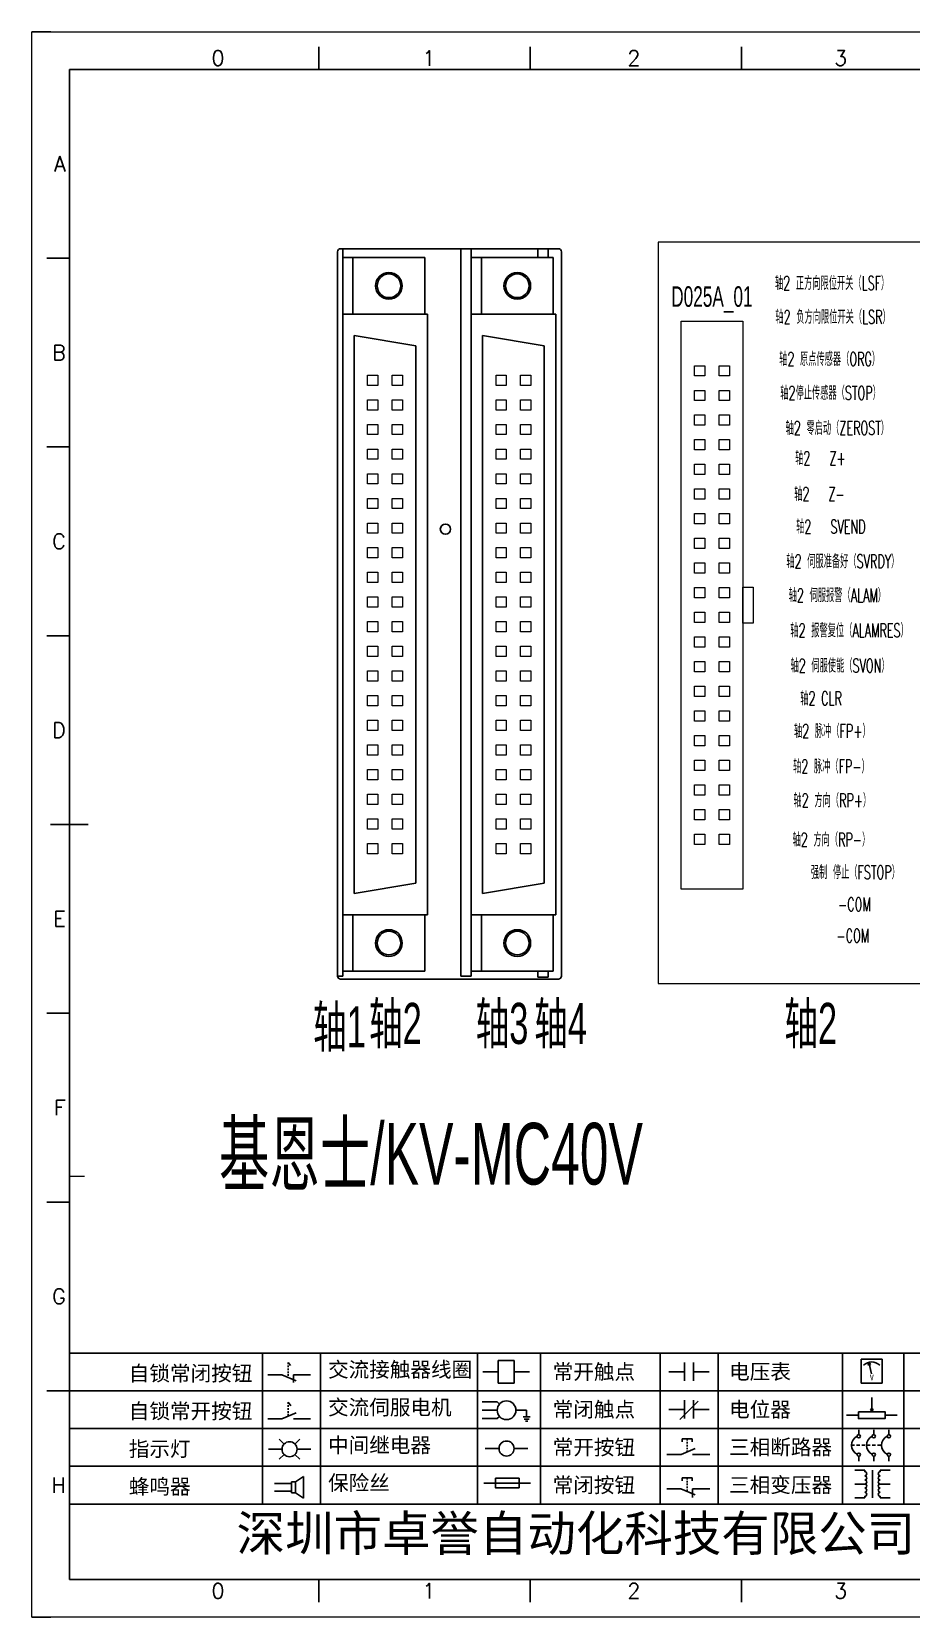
# Model space of a CAD drawing. Header units: millimetres. Extents: x 15130 to 37766, y 5931 to 11073.
# Drawn here: x 23709.2 to 23837.6, y 10083.5 to 10315 of the extents above; entities that cross this region are included whole.
import ezdxf
from ezdxf.enums import TextEntityAlignment as Align

# ---------------------------------------------------------------- set-up
doc = ezdxf.new("R2010")
doc.units = ezdxf.units.MM
doc.layers.add('1', color=3, linetype='Continuous', lineweight=20)
doc.layers.add('Dimension', color=3, linetype='Continuous', lineweight=13)
doc.layers.add('AE_BOR', color=1, linetype='Continuous')
doc.layers.add('Z_OM_GAIKEI', color=7, linetype='Continuous')
doc.styles.get("Standard").update_dxf_attribs({"font": ''})
doc.styles.add('WD', font='romans.shx', dxfattribs={"bigfont": 'gbcbig.shx'})
doc.styles.add('样式 8', font='arial.ttf')
doc.styles.add('汉字', font='')
doc.styles.get('Standard').set_extended_font_data('SimSun')
doc.styles.get('汉字').set_extended_font_data('新宋体')

# ---------------------------------------------------------------- blocks, each defined once
blk = doc.blocks.new('*U8')
at = {"linetype": 'ByBlock'}
for p, q in [((-1909.23, -780.45), (-1909.23, -780.67)), ((-1909.23, -780.45), (-1908.92, -780.84)), ((-1909.23, -780.84), (-1909.23, -781.05)), ((-1911.92, -782.07), (-1910.06, -782.07)), ((-1910.06, -782.07), (-1908.18, -782.88)), ((-1909.23, -781.23), (-1909.23, -781.44)), ((-1909.23, -781.61), (-1909.23, -781.83)), ((-1909.23, -782), (-1909.23, -782.21)), ((-1909.23, -782.38), (-1909.23, -782.43)), ((-1908.52, -783.07), (-1908.52, -782.07)), ((-1906.25, -782.07), (-1908.52, -782.07))]:
    blk.add_line(p, q, dxfattribs=at)
blk = doc.blocks.new('*U11')
at = {"linetype": 'ByBlock'}
for p, q in [((-1908.88, -791.17), (-1909.23, -790.71)), ((-1909.23, -790.71), (-1909.23, -790.92)), ((-1909.23, -791.09), (-1909.23, -791.31)), ((-1909.23, -791.48), (-1909.23, -791.69)), ((-1911.92, -792.89), (-1910.06, -792.89)), ((-1910.06, -792.89), (-1908.18, -792.08)), ((-1909.23, -791.86), (-1909.23, -792.08)), ((-1909.23, -792.25), (-1909.23, -792.47)), ((-1906.25, -792.89), (-1908.52, -792.89))]:
    blk.add_line(p, q, dxfattribs=at)
blk = doc.blocks.new('蜂鸣器')
at = {"linetype": 'ByBlock'}
for p, q in [((-1907.17, -795.53), (-1908.25, -796.26)), ((-1907.17, -795.53), (-1907.17, -798.41)), ((-1908.8, -796.48), (-1911.01, -796.48)), ((-1908.8, -797.46), (-1911.01, -797.46)), ((-1908.25, -796.26), (-1908.8, -796.26)), ((-1908.8, -797.68), (-1908.8, -796.26)), ((-1908.25, -797.68), (-1908.8, -797.68)), ((-1908.25, -797.68), (-1908.25, -796.26)), ((-1907.17, -798.41), (-1908.25, -797.68))]:
    blk.add_line(p, q, dxfattribs=at)
blk = doc.blocks.new('指示灯')
at = {"linetype": 'ByBlock'}
for p, q in [((-1854.25, -776.92), (-1856.06, -776.92)), ((-1854.62, -775.59), (-1853.97, -776.23)), ((-1851.9, -775.59), (-1852.54, -776.23)), ((-1852.26, -776.92), (-1850.45, -776.92)), ((-1854.62, -778.25), (-1853.97, -777.61)), ((-1851.9, -778.25), (-1852.54, -777.61))]:
    blk.add_line(p, q, dxfattribs=at)
blk.add_circle((-1853.26, -776.92), 0.992, dxfattribs=at)
blk = doc.blocks.new('交流接触器线圈')
at = {"linetype": 'ByBlock'}
for p, q in [((-1880.82, -781.77), (-1882.87, -781.77)), ((-1878.72, -781.77), (-1876.67, -781.77))]:
    blk.add_line(p, q, dxfattribs=at)
blk.add_lwpolyline([(-1880.82, -780.28), (-1878.72, -780.28), (-1878.72, -783.26), (-1880.82, -783.26)], close=True, dxfattribs=at)
blk = doc.blocks.new('交流伺服电机')
at = {"linetype": 'ByBlock'}
for p, q in [((-1880.97, -785.75), (-1882.94, -785.75)), ((-1880.97, -786.85), (-1882.94, -786.85)), ((-1880.97, -785.75), (-1880.65, -786.03)), ((-1878.49, -786.85), (-1877.07, -786.85)), ((-1877.07, -786.85), (-1877.07, -787.72)), ((-1880.97, -787.94), (-1882.94, -787.94)), ((-1880.97, -787.94), (-1880.65, -787.67)), ((-1877.54, -787.72), (-1876.59, -787.72)), ((-1877.38, -788.01), (-1876.75, -788.01)), ((-1877.23, -788.29), (-1876.9, -788.29))]:
    blk.add_line(p, q, dxfattribs=at)
blk.add_circle((-1879.73, -786.85), 1.24, dxfattribs=at)
blk = doc.blocks.new('中间继电器')
at = {"linetype": 'ByBlock'}
for p, q in [((-1880.72, -791.92), (-1882.54, -791.92)), ((-1878.74, -791.92), (-1876.92, -791.92))]:
    blk.add_line(p, q, dxfattribs=at)
blk.add_circle((-1879.73, -791.92), 0.992, dxfattribs=at)
blk = doc.blocks.new('保险丝')
at = {"linetype": 'ByBlock'}
blk.add_line((-1882.72, -796.49), (-1876.55, -796.49), dxfattribs=at)
blk.add_lwpolyline([(-1881.2, -795.86), (-1878.06, -795.86), (-1878.06, -797.12), (-1881.2, -797.12)], close=True, dxfattribs=at)
blk = doc.blocks.new('常开按钮')
at = {"linetype": 'ByBlock'}
for p, q in [((-1910.06, -787.73), (-1908.18, -786.93)), ((-1909.9, -785.68), (-1908.56, -785.68)), ((-1909.9, -785.68), (-1909.9, -786.07)), ((-1909.23, -785.68), (-1909.23, -785.89)), ((-1909.23, -786.06), (-1909.23, -786.28)), ((-1909.23, -786.45), (-1909.23, -786.67)), ((-1909.23, -786.84), (-1909.23, -787.05)), ((-1909.23, -787.22), (-1909.23, -787.38)), ((-1908.56, -785.68), (-1908.56, -786.07)), ((-1911.92, -787.73), (-1910.06, -787.73)), ((-1906.25, -787.73), (-1908.52, -787.73))]:
    blk.add_line(p, q, dxfattribs=at)
blk = doc.blocks.new('常开触点')
at = {"linetype": 'ByBlock'}
for p, q in [((-1853.82, -782.99), (-1853.82, -780.56)), ((-1852.6, -782.99), (-1852.6, -780.56)), ((-1853.82, -781.77), (-1855.88, -781.77)), ((-1852.6, -781.77), (-1850.55, -781.77))]:
    blk.add_line(p, q, dxfattribs=at)
blk = doc.blocks.new('常闭触点')
at = {"linetype": 'ByBlock'}
for p, q in [((-1853.82, -786.77), (-1855.88, -786.77)), ((-1852.01, -785.66), (-1854.43, -788.1)), ((-1853.82, -787.99), (-1853.82, -785.56)), ((-1852.6, -787.99), (-1852.6, -785.56)), ((-1852.6, -786.77), (-1850.55, -786.77))]:
    blk.add_line(p, q, dxfattribs=at)
blk = doc.blocks.new('常闭按钮')
at = {"linetype": 'ByBlock'}
for p, q in [((-1854.11, -790.83), (-1852.77, -790.83)), ((-1854.11, -790.83), (-1854.11, -791.22)), ((-1853.44, -790.83), (-1853.44, -791.04)), ((-1853.44, -791.21), (-1853.44, -791.43)), ((-1853.44, -791.6), (-1853.44, -791.82)), ((-1852.77, -790.83), (-1852.77, -791.22)), ((-1856.13, -792.28), (-1854.28, -792.28)), ((-1854.28, -792.28), (-1852.4, -793.09)), ((-1853.44, -791.99), (-1853.44, -792.2)), ((-1853.44, -792.37), (-1853.44, -792.53)), ((-1850.47, -792.28), (-1852.73, -792.28)), ((-1852.73, -792.28), (-1852.73, -793.43))]:
    blk.add_line(p, q, dxfattribs=at)
blk = doc.blocks.new('电压表')
at = {"linetype": 'ByBlock'}
for p, q in [((-1814.84, -780.75), (-1814.91, -781.13)), ((-1814.6, -781.05), (-1814.91, -781.13)), ((-1814.84, -780.75), (-1814.46, -782.26)), ((-1814.84, -780.75), (-1814.6, -781.05))]:
    blk.add_line(p, q, dxfattribs=at)
blk.add_lwpolyline([(-1815.84, -780.34), (-1813.07, -780.34), (-1813.07, -783.49), (-1815.84, -783.49)], close=True, dxfattribs=at)
blk.add_arc((-1814.46, -782.26), 1.56, 46.8313, 133.1687, dxfattribs=at)
at = {"linetype": 'ByBlock', "insert": (-1814.7, -782.39), "char_height": 0.75, "width": 0.6768, "attachment_point": 1}
blk.add_mtext('V', dxfattribs=at)
blk = doc.blocks.new('电位器')
at = {"linetype": 'ByBlock'}
for p, q in [((-1814.45, -787.3), (-1814.45, -785.39)), ((-1814.45, -787.3), (-1814.62, -786.96)), ((-1814.62, -786.96), (-1814.27, -786.96)), ((-1814.45, -787.3), (-1814.27, -786.96)), ((-1816.21, -787.75), (-1817.79, -787.75)), ((-1812.68, -787.75), (-1811.1, -787.75))]:
    blk.add_line(p, q, dxfattribs=at)
blk.add_lwpolyline([(-1816.21, -787.3), (-1812.68, -787.3), (-1812.68, -788.2), (-1816.21, -788.2)], close=True, dxfattribs=at)
blk = doc.blocks.new('三相断路器')
at = {"linetype": 'ByBlock'}
for p, q in [((-1816.17, -790.33), (-1816.17, -789.7)), ((-1814.17, -790.33), (-1814.17, -789.7)), ((-1812.18, -790.33), (-1812.18, -789.7)), ((-1817.14, -791.74), (-1816.72, -791.74)), ((-1816.45, -791.74), (-1816.03, -791.74)), ((-1816.17, -793.19), (-1816.17, -793.83)), ((-1815.76, -791.74), (-1815.34, -791.74)), ((-1815.07, -791.74), (-1814.65, -791.74)), ((-1814.38, -791.74), (-1813.96, -791.74)), ((-1814.17, -793.19), (-1814.17, -793.83)), ((-1813.69, -791.74), (-1813.27, -791.74)), ((-1812.18, -793.19), (-1812.18, -793.83))]:
    blk.add_line(p, q, dxfattribs=at)
for centre in [(-1816.17, -790.55), (-1814.17, -790.55), (-1812.18, -790.55), (-1816.17, -792.98), (-1814.17, -792.98), (-1812.18, -792.98)]:
    blk.add_circle(centre, 0.219, dxfattribs=at)
for centre in [(-1815.81, -791.74), (-1813.82, -791.74), (-1811.83, -791.74)]:
    blk.add_arc(centre, 1.32, 115.5791, 244.4209, dxfattribs=at)
blk = doc.blocks.new('三相变压器')
at = {"linetype": 'ByBlock'}
for p, q in [((-1816.69, -795.03), (-1815.37, -795.03)), ((-1815.37, -795.03), (-1815.37, -795.24)), ((-1814.34, -798.7), (-1814.34, -795.04)), ((-1812, -795.03), (-1813.32, -795.03)), ((-1813.32, -795.03), (-1813.32, -795.24)), ((-1816.69, -796.87), (-1815.37, -796.87)), ((-1812, -796.87), (-1813.32, -796.87)), ((-1816.69, -798.71), (-1815.37, -798.71)), ((-1815.37, -798.71), (-1815.37, -798.5)), ((-1813.32, -798.71), (-1813.32, -798.5)), ((-1812, -798.71), (-1813.32, -798.71))]:
    blk.add_line(p, q, dxfattribs=at)
for centre, start, end in [((-1815.37, -795.51), 270, 90), ((-1815.37, -796.06), 270, 90), ((-1813.32, -795.51), 90, 270), ((-1813.32, -796.06), 90, 270), ((-1815.37, -796.6), 270, 90), ((-1815.37, -797.14), 270, 90), ((-1815.37, -797.68), 270, 90), ((-1815.37, -798.23), 270, 90), ((-1813.32, -796.6), 90, 270), ((-1813.32, -797.14), 90, 270), ((-1813.32, -797.68), 90, 270), ((-1813.32, -798.23), 90, 270)]:
    blk.add_arc(centre, 0.271, start, end, dxfattribs=at)
blk = doc.blocks.new('电控横A4')
for p, q in [((292, -5), (5, -5)), ((5, -5), (5, -205)), ((10.03, -205), (289.53, -205))]:
    blk.add_line(p, q)
at = {"lineweight": 9, "ltscale": 0.1}
for p, q in [((5, -151.57), (7, -151.57)), ((101.34, -205), (130.8, -205))]:
    blk.add_line(p, q, dxfattribs=at)
at = {"linetype": 'ByBlock'}
for p, q in [((292, -175), (5, -175)), ((292, -180), (5, -180)), ((292, -185), (5, -185)), ((292, -190), (5, -190)), ((292, -195), (5, -195))]:
    blk.add_line(p, q, dxfattribs=at)
at = {"color": 0, "lineweight": -2}
for p, q in [((30.58, -175), (30.58, -195)), ((38.26, -175), (38.26, -195)), ((59.05, -175), (59.05, -195)), ((67.4, -175), (67.4, -195)), ((83.26, -175), (83.26, -195)), ((90.91, -175), (90.91, -195)), ((107.4, -175), (107.4, -195)), ((115.5, -175), (115.5, -195))]:
    blk.add_line(p, q, dxfattribs=at)
at = {"color": 0, "ltscale": 2}
blk.add_line((101.34, -205), (5, -205), dxfattribs=at)
at = {"layer": 'AE_BOR', "lineweight": 30}
for p, q in [((2.53, 0), (0, 0)), ((0, -210), (2.53, -210))]:
    blk.add_line(p, q, dxfattribs=at)
at = {"layer": 'AE_BOR', "color": 1, "lineweight": 15}
for p, q in [((0, 0), (297, 0)), ((0, -210), (0, 0)), ((297, -210), (0, -210))]:
    blk.add_line(p, q, dxfattribs=at)
at = {"layer": 'AE_BOR'}
for p, q in [((38.03, -5), (38.03, -2)), ((66.03, -5), (66.03, -2)), ((94.03, -5), (94.03, -2)), ((5, -30), (2, -30)), ((5, -55), (2, -55)), ((5, -80), (2, -80)), ((5, -130), (2, -130)), ((5, -155), (2, -155)), ((5, -180), (2, -180)), ((38.03, -205), (38.03, -208)), ((66.03, -205), (66.03, -208)), ((94.03, -205), (94.03, -208))]:
    blk.add_line(p, q, dxfattribs=at)
at = {"layer": 'AE_BOR', "color": 2, "lineweight": 30}
blk.add_line((2.5, -105), (7.5, -105), dxfattribs=at)
at = {"linetype": 'ByBlock'}
for name, p in [('*U8', (1943.19, 604.18)), ('交流接触器线圈', (1942.62, 604.27)), ('常开触点', (1940.27, 604.3)), ('电压表', (1925.71, 604.52)), ('*U11', (1943.19, 609.18)), ('交流伺服电机', (1942.62, 604.27)), ('常闭触点', (1940.27, 604.3)), ('电位器', (1925.71, 604.52)), ('指示灯', (1887.41, 589.18)), ('中间继电器', (1942.62, 604.27)), ('常开按钮', (1996.06, 599.3)), ('三相断路器', (1925.71, 604.52)), ('三相变压器', (1925.71, 604.52)), ('蜂鸣器', (1943.19, 604.18)), ('保险丝', (1942.62, 604.27)), ('常闭按钮', (1940.27, 599.3))]:
    blk.add_blockref(name, p, dxfattribs=at)
at = {"char_height": 2, "attachment_point": 1, "style": '汉字'}
for s, insert in [('{\\fKaiTi_GB2312|b0|i0|c134|p49;自锁常闭按钮}', (12.86, -176.69)), ('{\\fKaiTi_GB2312|b0|i0|c134|p49;交流接触器线圈}', (39.25, -176.19)), ('{\\fKaiTi_GB2312|b0|i0|c134|p49;常开触点}', (69.01, -176.48)), ('{\\fKaiTi_GB2312|b0|i0|c134|p49;电压表}', (92.37, -176.47)), ('{\\fKaiTi_GB2312|b0|i0|c134|p49;自锁常开按钮}', (12.86, -181.69)), ('{\\fKaiTi_GB2312|b0|i0|c134|p49;交流伺服电机}', (39.25, -181.19)), ('{\\fKaiTi_GB2312|b0|i0|c134|p49;常闭触点}', (69.01, -181.48)), ('{\\fKaiTi_GB2312|b0|i0|c134|p49;电位器}', (92.37, -181.47)), ('{\\fKaiTi_GB2312|b0|i0|c134|p49;指示灯}', (12.86, -186.69)), ('{\\fKaiTi_GB2312|b0|i0|c134|p49;中间继电器}', (39.25, -186.19)), ('{\\fKaiTi_GB2312|b0|i0|c134|p49;常开按钮}', (69.01, -186.48)), ('{\\fKaiTi_GB2312|b0|i0|c134|p49;三相断路器}', (92.37, -186.47)), ('{\\fKaiTi_GB2312|b0|i0|c134|p49;保险丝}', (39.25, -191.19)), ('{\\fKaiTi_GB2312|b0|i0|c134|p49;蜂鸣器}', (12.86, -191.69)), ('{\\fKaiTi_GB2312|b0|i0|c134|p49;常闭按钮}', (69.01, -191.48)), ('{\\fKaiTi_GB2312|b0|i0|c134|p49;三相变压器}', (92.37, -191.47))]:
    blk.add_mtext(s, dxfattribs=dict(at, insert=insert))
at = {"color": 0, "lineweight": -2, "insert": (27.14, -196.53), "char_height": 4.7064, "width": 96.1138, "attachment_point": 1}
blk.add_mtext('深圳市卓誉自动化科技有限公司', dxfattribs=at)
at = {"layer": 'AE_BOR', "style": 'WD'}
for s, p in [('0', (24.67, -4.5)), ('1', (52.6, -4.5)), ('2', (79.75, -4.5)), ('3', (107.15, -4.5)), ('0', (24.67, -207.5)), ('1', (52.6, -207.5)), ('2', (79.75, -207.5)), ('3', (107.15, -207.5))]:
    blk.add_text(s, height=2, dxfattribs=at).set_placement(p, align=Align.CENTER)
for s, p in [('A', (4.5, -17.5)), ('B', (4.5, -42.5)), ('C', (4.5, -67.5)), ('D', (4.5, -92.5)), ('E', (4.5, -117.5)), ('F', (4.5, -142.5)), ('G', (4.5, -167.5)), ('H', (4.5, -192.5))]:
    blk.add_text(s, height=2, dxfattribs=at).set_placement(p, align=Align.MIDDLE_RIGHT)

msp = doc.modelspace()

# ---------------------------------------------------------------- linework, layer by layer
at = {"lineweight": 0}
for points in [[(23804.005, 10189.809), (23804.005, 10272.759), (23813.005, 10272.759), (23813.005, 10189.809)], [(23807.455, 10264.734), (23805.955, 10264.734), (23805.955, 10266.234), (23807.455, 10266.234)], [(23811.055, 10264.734), (23809.555, 10264.734), (23809.555, 10266.234), (23811.055, 10266.234)], [(23758.208, 10264.863), (23759.708, 10264.863), (23759.708, 10263.363), (23758.208, 10263.363)], [(23761.808, 10264.863), (23763.308, 10264.863), (23763.308, 10263.363), (23761.808, 10263.363)], [(23776.958, 10264.863), (23778.458, 10264.863), (23778.458, 10263.363), (23776.958, 10263.363)], [(23780.558, 10264.863), (23782.058, 10264.863), (23782.058, 10263.363), (23780.558, 10263.363)], [(23758.208, 10261.263), (23759.708, 10261.263), (23759.708, 10259.763), (23758.208, 10259.763)], [(23761.808, 10261.263), (23763.308, 10261.263), (23763.308, 10259.763), (23761.808, 10259.763)], [(23776.958, 10261.263), (23778.458, 10261.263), (23778.458, 10259.763), (23776.958, 10259.763)], [(23780.558, 10261.263), (23782.058, 10261.263), (23782.058, 10259.763), (23780.558, 10259.763)], [(23807.455, 10261.134), (23805.955, 10261.134), (23805.955, 10262.634), (23807.455, 10262.634)], [(23811.055, 10261.134), (23809.555, 10261.134), (23809.555, 10262.634), (23811.055, 10262.634)], [(23807.455, 10257.534), (23805.955, 10257.534), (23805.955, 10259.034), (23807.455, 10259.034)], [(23811.055, 10257.534), (23809.555, 10257.534), (23809.555, 10259.034), (23811.055, 10259.034)], [(23758.208, 10257.663), (23759.708, 10257.663), (23759.708, 10256.163), (23758.208, 10256.163)], [(23761.808, 10257.663), (23763.308, 10257.663), (23763.308, 10256.163), (23761.808, 10256.163)], [(23776.958, 10257.663), (23778.458, 10257.663), (23778.458, 10256.163), (23776.958, 10256.163)], [(23780.558, 10257.663), (23782.058, 10257.663), (23782.058, 10256.163), (23780.558, 10256.163)], [(23807.455, 10253.934), (23805.955, 10253.934), (23805.955, 10255.434), (23807.455, 10255.434)], [(23811.055, 10253.934), (23809.555, 10253.934), (23809.555, 10255.434), (23811.055, 10255.434)], [(23758.208, 10254.063), (23759.708, 10254.063), (23759.708, 10252.563), (23758.208, 10252.563)], [(23761.808, 10254.063), (23763.308, 10254.063), (23763.308, 10252.563), (23761.808, 10252.563)], [(23776.958, 10254.063), (23778.458, 10254.063), (23778.458, 10252.563), (23776.958, 10252.563)], [(23780.558, 10254.063), (23782.058, 10254.063), (23782.058, 10252.563), (23780.558, 10252.563)], [(23758.208, 10250.463), (23759.708, 10250.463), (23759.708, 10248.963), (23758.208, 10248.963)], [(23761.808, 10250.463), (23763.308, 10250.463), (23763.308, 10248.963), (23761.808, 10248.963)], [(23776.958, 10250.463), (23778.458, 10250.463), (23778.458, 10248.963), (23776.958, 10248.963)], [(23780.558, 10250.463), (23782.058, 10250.463), (23782.058, 10248.963), (23780.558, 10248.963)], [(23807.455, 10250.334), (23805.955, 10250.334), (23805.955, 10251.834), (23807.455, 10251.834)], [(23811.055, 10250.334), (23809.555, 10250.334), (23809.555, 10251.834), (23811.055, 10251.834)], [(23807.455, 10246.734), (23805.955, 10246.734), (23805.955, 10248.234), (23807.455, 10248.234)], [(23811.055, 10246.734), (23809.555, 10246.734), (23809.555, 10248.234), (23811.055, 10248.234)], [(23758.208, 10246.863), (23759.708, 10246.863), (23759.708, 10245.363), (23758.208, 10245.363)], [(23761.808, 10246.863), (23763.308, 10246.863), (23763.308, 10245.363), (23761.808, 10245.363)], [(23776.958, 10246.863), (23778.458, 10246.863), (23778.458, 10245.363), (23776.958, 10245.363)], [(23780.558, 10246.863), (23782.058, 10246.863), (23782.058, 10245.363), (23780.558, 10245.363)], [(23758.208, 10243.263), (23759.708, 10243.263), (23759.708, 10241.763), (23758.208, 10241.763)], [(23761.808, 10243.263), (23763.308, 10243.263), (23763.308, 10241.763), (23761.808, 10241.763)], [(23776.958, 10243.263), (23778.458, 10243.263), (23778.458, 10241.763), (23776.958, 10241.763)], [(23780.558, 10243.263), (23782.058, 10243.263), (23782.058, 10241.763), (23780.558, 10241.763)], [(23807.455, 10243.134), (23805.955, 10243.134), (23805.955, 10244.634), (23807.455, 10244.634)], [(23811.055, 10243.134), (23809.555, 10243.134), (23809.555, 10244.634), (23811.055, 10244.634)], [(23807.455, 10239.534), (23805.955, 10239.534), (23805.955, 10241.034), (23807.455, 10241.034)], [(23811.055, 10239.534), (23809.555, 10239.534), (23809.555, 10241.034), (23811.055, 10241.034)], [(23758.208, 10239.663), (23759.708, 10239.663), (23759.708, 10238.163), (23758.208, 10238.163)], [(23761.808, 10239.663), (23763.308, 10239.663), (23763.308, 10238.163), (23761.808, 10238.163)], [(23776.958, 10239.663), (23778.458, 10239.663), (23778.458, 10238.163), (23776.958, 10238.163)], [(23780.558, 10239.663), (23782.058, 10239.663), (23782.058, 10238.163), (23780.558, 10238.163)], [(23758.208, 10236.063), (23759.708, 10236.063), (23759.708, 10234.563), (23758.208, 10234.563)], [(23761.808, 10236.063), (23763.308, 10236.063), (23763.308, 10234.563), (23761.808, 10234.563)], [(23776.958, 10236.063), (23778.458, 10236.063), (23778.458, 10234.563), (23776.958, 10234.563)], [(23780.558, 10236.063), (23782.058, 10236.063), (23782.058, 10234.563), (23780.558, 10234.563)], [(23807.455, 10235.934), (23805.955, 10235.934), (23805.955, 10237.434), (23807.455, 10237.434)], [(23811.055, 10235.934), (23809.555, 10235.934), (23809.555, 10237.434), (23811.055, 10237.434)], [(23807.455, 10232.334), (23805.955, 10232.334), (23805.955, 10233.834), (23807.455, 10233.834)], [(23811.055, 10232.334), (23809.555, 10232.334), (23809.555, 10233.834), (23811.055, 10233.834)], [(23814.505, 10228.659), (23813.005, 10228.659), (23813.005, 10233.909), (23814.505, 10233.909)], [(23758.208, 10232.463), (23759.708, 10232.463), (23759.708, 10230.963), (23758.208, 10230.963)], [(23761.808, 10232.463), (23763.308, 10232.463), (23763.308, 10230.963), (23761.808, 10230.963)], [(23776.958, 10232.463), (23778.458, 10232.463), (23778.458, 10230.963), (23776.958, 10230.963)], [(23780.558, 10232.463), (23782.058, 10232.463), (23782.058, 10230.963), (23780.558, 10230.963)], [(23758.208, 10228.863), (23759.708, 10228.863), (23759.708, 10227.363), (23758.208, 10227.363)], [(23761.808, 10228.863), (23763.308, 10228.863), (23763.308, 10227.363), (23761.808, 10227.363)], [(23776.958, 10228.863), (23778.458, 10228.863), (23778.458, 10227.363), (23776.958, 10227.363)], [(23780.558, 10228.863), (23782.058, 10228.863), (23782.058, 10227.363), (23780.558, 10227.363)], [(23807.455, 10228.734), (23805.955, 10228.734), (23805.955, 10230.234), (23807.455, 10230.234)], [(23811.055, 10228.734), (23809.555, 10228.734), (23809.555, 10230.234), (23811.055, 10230.234)], [(23807.455, 10225.134), (23805.955, 10225.134), (23805.955, 10226.634), (23807.455, 10226.634)], [(23811.055, 10225.134), (23809.555, 10225.134), (23809.555, 10226.634), (23811.055, 10226.634)], [(23758.208, 10225.263), (23759.708, 10225.263), (23759.708, 10223.763), (23758.208, 10223.763)], [(23761.808, 10225.263), (23763.308, 10225.263), (23763.308, 10223.763), (23761.808, 10223.763)], [(23776.958, 10225.263), (23778.458, 10225.263), (23778.458, 10223.763), (23776.958, 10223.763)], [(23780.558, 10225.263), (23782.058, 10225.263), (23782.058, 10223.763), (23780.558, 10223.763)], [(23807.455, 10221.534), (23805.955, 10221.534), (23805.955, 10223.034), (23807.455, 10223.034)], [(23811.055, 10221.534), (23809.555, 10221.534), (23809.555, 10223.034), (23811.055, 10223.034)], [(23758.208, 10221.663), (23759.708, 10221.663), (23759.708, 10220.163), (23758.208, 10220.163)], [(23761.808, 10221.663), (23763.308, 10221.663), (23763.308, 10220.163), (23761.808, 10220.163)], [(23776.958, 10221.663), (23778.458, 10221.663), (23778.458, 10220.163), (23776.958, 10220.163)], [(23780.558, 10221.663), (23782.058, 10221.663), (23782.058, 10220.163), (23780.558, 10220.163)], [(23758.208, 10218.063), (23759.708, 10218.063), (23759.708, 10216.563), (23758.208, 10216.563)], [(23761.808, 10218.063), (23763.308, 10218.063), (23763.308, 10216.563), (23761.808, 10216.563)], [(23776.958, 10218.063), (23778.458, 10218.063), (23778.458, 10216.563), (23776.958, 10216.563)], [(23780.558, 10218.063), (23782.058, 10218.063), (23782.058, 10216.563), (23780.558, 10216.563)], [(23807.455, 10217.934), (23805.955, 10217.934), (23805.955, 10219.434), (23807.455, 10219.434)], [(23811.055, 10217.934), (23809.555, 10217.934), (23809.555, 10219.434), (23811.055, 10219.434)], [(23807.455, 10214.334), (23805.955, 10214.334), (23805.955, 10215.834), (23807.455, 10215.834)], [(23811.055, 10214.334), (23809.555, 10214.334), (23809.555, 10215.834), (23811.055, 10215.834)], [(23758.208, 10214.463), (23759.708, 10214.463), (23759.708, 10212.963), (23758.208, 10212.963)], [(23761.808, 10214.463), (23763.308, 10214.463), (23763.308, 10212.963), (23761.808, 10212.963)], [(23776.958, 10214.463), (23778.458, 10214.463), (23778.458, 10212.963), (23776.958, 10212.963)], [(23780.558, 10214.463), (23782.058, 10214.463), (23782.058, 10212.963), (23780.558, 10212.963)], [(23758.208, 10210.863), (23759.708, 10210.863), (23759.708, 10209.363), (23758.208, 10209.363)], [(23761.808, 10210.863), (23763.308, 10210.863), (23763.308, 10209.363), (23761.808, 10209.363)], [(23776.958, 10210.863), (23778.458, 10210.863), (23778.458, 10209.363), (23776.958, 10209.363)], [(23780.558, 10210.863), (23782.058, 10210.863), (23782.058, 10209.363), (23780.558, 10209.363)], [(23807.455, 10210.734), (23805.955, 10210.734), (23805.955, 10212.234), (23807.455, 10212.234)], [(23811.055, 10210.734), (23809.555, 10210.734), (23809.555, 10212.234), (23811.055, 10212.234)], [(23807.455, 10207.134), (23805.955, 10207.134), (23805.955, 10208.634), (23807.455, 10208.634)], [(23811.055, 10207.134), (23809.555, 10207.134), (23809.555, 10208.634), (23811.055, 10208.634)], [(23758.208, 10207.263), (23759.708, 10207.263), (23759.708, 10205.763), (23758.208, 10205.763)], [(23761.808, 10207.263), (23763.308, 10207.263), (23763.308, 10205.763), (23761.808, 10205.763)], [(23776.958, 10207.263), (23778.458, 10207.263), (23778.458, 10205.763), (23776.958, 10205.763)], [(23780.558, 10207.263), (23782.058, 10207.263), (23782.058, 10205.763), (23780.558, 10205.763)], [(23758.208, 10203.663), (23759.708, 10203.663), (23759.708, 10202.163), (23758.208, 10202.163)], [(23761.808, 10203.663), (23763.308, 10203.663), (23763.308, 10202.163), (23761.808, 10202.163)], [(23776.958, 10203.663), (23778.458, 10203.663), (23778.458, 10202.163), (23776.958, 10202.163)], [(23780.558, 10203.663), (23782.058, 10203.663), (23782.058, 10202.163), (23780.558, 10202.163)], [(23807.455, 10203.534), (23805.955, 10203.534), (23805.955, 10205.034), (23807.455, 10205.034)], [(23811.055, 10203.534), (23809.555, 10203.534), (23809.555, 10205.034), (23811.055, 10205.034)], [(23807.455, 10199.934), (23805.955, 10199.934), (23805.955, 10201.434), (23807.455, 10201.434)], [(23811.055, 10199.934), (23809.555, 10199.934), (23809.555, 10201.434), (23811.055, 10201.434)], [(23758.208, 10200.063), (23759.708, 10200.063), (23759.708, 10198.563), (23758.208, 10198.563)], [(23761.808, 10200.063), (23763.308, 10200.063), (23763.308, 10198.563), (23761.808, 10198.563)], [(23776.958, 10200.063), (23778.458, 10200.063), (23778.458, 10198.563), (23776.958, 10198.563)], [(23780.558, 10200.063), (23782.058, 10200.063), (23782.058, 10198.563), (23780.558, 10198.563)], [(23758.208, 10196.463), (23759.708, 10196.463), (23759.708, 10194.963), (23758.208, 10194.963)], [(23761.808, 10196.463), (23763.308, 10196.463), (23763.308, 10194.963), (23761.808, 10194.963)], [(23776.958, 10196.463), (23778.458, 10196.463), (23778.458, 10194.963), (23776.958, 10194.963)], [(23780.558, 10196.463), (23782.058, 10196.463), (23782.058, 10194.963), (23780.558, 10194.963)], [(23807.455, 10196.334), (23805.955, 10196.334), (23805.955, 10197.834), (23807.455, 10197.834)], [(23811.055, 10196.334), (23809.555, 10196.334), (23809.555, 10197.834), (23811.055, 10197.834)]]:
    msp.add_lwpolyline(points, close=True, dxfattribs=at)
at = {"layer": '1', "color": 0, "linetype": 'Continuous', "lineweight": 13}
msp.add_lwpolyline([(23849.465, 10284.251), (23800.616, 10284.251), (23800.616, 10176.015), (23849.465, 10176.015)], close=True, dxfattribs=at)
at = {"layer": 'Z_OM_GAIKEI'}
for p, q in [((23753.82, 10177.115), (23753.82, 10282.865)), ((23754.27, 10283.315), (23786.07, 10283.315)), ((23754.57, 10177.115), (23754.57, 10283.315)), ((23771.82, 10177.115), (23771.82, 10283.315)), ((23773.32, 10177.115), (23773.32, 10283.315)), ((23783.07, 10282.023), (23783.07, 10283.315)), ((23784.57, 10282.023), (23784.57, 10283.315)), ((23786.52, 10282.865), (23786.52, 10177.115)), ((23766.57, 10282.023), (23754.57, 10282.023)), ((23754.57, 10282.023), (23760.57, 10282.023)), ((23754.57, 10177.803), (23754.57, 10282.023)), ((23756.07, 10273.773), (23756.07, 10282.023)), ((23766.57, 10273.773), (23766.57, 10282.023)), ((23785.32, 10282.023), (23773.32, 10282.023)), ((23773.32, 10282.023), (23779.32, 10282.023)), ((23773.32, 10177.803), (23773.32, 10282.023)), ((23774.82, 10273.773), (23774.82, 10282.023)), ((23785.32, 10273.773), (23785.32, 10282.023)), ((23754.57, 10273.773), (23766.945, 10273.773)), ((23754.57, 10273.773), (23766.945, 10273.773)), ((23766.945, 10186.053), (23766.945, 10273.773)), ((23766.945, 10273.773), (23766.945, 10186.053)), ((23773.32, 10273.773), (23785.695, 10273.773)), ((23773.32, 10273.773), (23785.695, 10273.773)), ((23785.695, 10273.773), (23785.695, 10186.053)), ((23765.258, 10269.153), (23756.258, 10270.653)), ((23756.258, 10189.172), (23756.258, 10270.653)), ((23784.008, 10269.153), (23775.008, 10270.653)), ((23775.008, 10189.172), (23775.008, 10270.653)), ((23765.258, 10269.153), (23765.258, 10190.672)), ((23784.008, 10269.153), (23784.008, 10190.672)), ((23765.258, 10190.672), (23756.258, 10189.172)), ((23784.008, 10190.672), (23775.008, 10189.172)), ((23754.57, 10186.053), (23766.945, 10186.053)), ((23756.07, 10186.053), (23756.07, 10177.803)), ((23766.57, 10186.053), (23766.57, 10177.803)), ((23773.32, 10186.053), (23785.695, 10186.053)), ((23774.82, 10186.053), (23774.82, 10177.803)), ((23785.32, 10186.053), (23785.32, 10177.803)), ((23753.82, 10177.115), (23754.57, 10177.115)), ((23786.07, 10176.665), (23754.27, 10176.665)), ((23766.57, 10177.803), (23754.57, 10177.803)), ((23771.82, 10177.115), (23773.32, 10177.115)), ((23785.32, 10177.803), (23773.32, 10177.803)), ((23783.07, 10176.965), (23783.07, 10177.803)), ((23783.07, 10176.965), (23784.57, 10176.965)), ((23784.57, 10176.965), (23784.57, 10177.803))]:
    msp.add_line(p, q, dxfattribs=at)
for centre, radius in [((23761.32, 10277.898), 1.95), ((23780.07, 10277.898), 1.95), ((23761.32, 10277.898), 1.725), ((23780.07, 10277.898), 1.725), ((23769.57, 10242.365), 0.75), ((23761.32, 10181.928), 1.95), ((23761.32, 10181.928), 1.725), ((23780.07, 10181.928), 1.95), ((23780.07, 10181.928), 1.725)]:
    msp.add_circle(centre, radius, dxfattribs=at)
for centre, start, end in [((23754.27, 10282.865), 90, 180.00001), ((23786.07, 10282.865), 0, 90), ((23754.27, 10177.115), 180.00001, 270), ((23786.07, 10177.115), 270, 0)]:
    msp.add_arc(centre, 0.45, start, end, dxfattribs=at)

# ---------------------------------------------------------------- block references
at = {"xscale": 1.1025, "yscale": 1.1025, "zscale": 1.1025}
msp.add_blockref('电控横A4', (23709.158, 10315.001), dxfattribs=at)

# ---------------------------------------------------------------- texts
at = {"lineweight": 0, "style": 'WD', "width": 0.6}
for s, p in [('轴2 正方向限位开关（LSF）', (23826.039, 10278.389)), ('轴2 负方向限位开关（LSR）', (23826.176, 10273.455)), ('轴2 原点传感器（ORG）', (23825.68, 10267.309)), ('轴2停止传感器（STOP）', (23825.818, 10262.353)), ('轴2 零启动（ZEROST）', (23826.8, 10257.224)), ('轴2   Z+', (23824.324, 10252.83)), ('轴2   Z-', (23824.186, 10247.589)), ('轴2   SVEND', (23825.858, 10242.821)), ('轴2 伺服准备好（SVRDY）', (23827.606, 10237.767)), ('轴2 伺服报警（ALAM）', (23826.808, 10232.811)), ('轴2 报警复位（ALAMRES）', (23828.592, 10227.682)), ('轴2 伺服使能（SVON）', (23827.202, 10222.539)), ('轴2 CLR', (23824.436, 10217.748)), ('轴2 脉冲（FP+）', (23826.074, 10212.979)), ('轴2 脉冲（FP-）', (23825.936, 10207.814)), ('轴2 方向（RP+）', (23826.074, 10202.858)), ('轴2 方向（RP-）', (23825.936, 10197.131)), ('强制 停止（FSTOP）', (23829.439, 10192.362)), ('-COM', (23829.301, 10187.571)), ('-COM', (23829.067, 10182.992))]:
    msp.add_text(s, height=2, dxfattribs=at).set_placement(p, align=Align.MIDDLE)
at = {"layer": 'Dimension', "lineweight": 0, "style": '样式 8', "width": 0.6}
for s, height, p in [('D025A_01', 3, (23802.544, 10274.83)), ('轴1', 6, (23750.246, 10166.7)), ('轴2', 6, (23758.414, 10167.191)), ('轴3', 6, (23773.981, 10167.191)), ('轴4', 6, (23782.54, 10167.191)), ('轴2', 6, (23819.062, 10167.191)), ('基恩士/KV-MC40V ', 9, (23736.502, 10146.666))]:
    msp.add_text(s, height=height, dxfattribs=at).set_placement(p)

doc.saveas('drawing.dxf')
